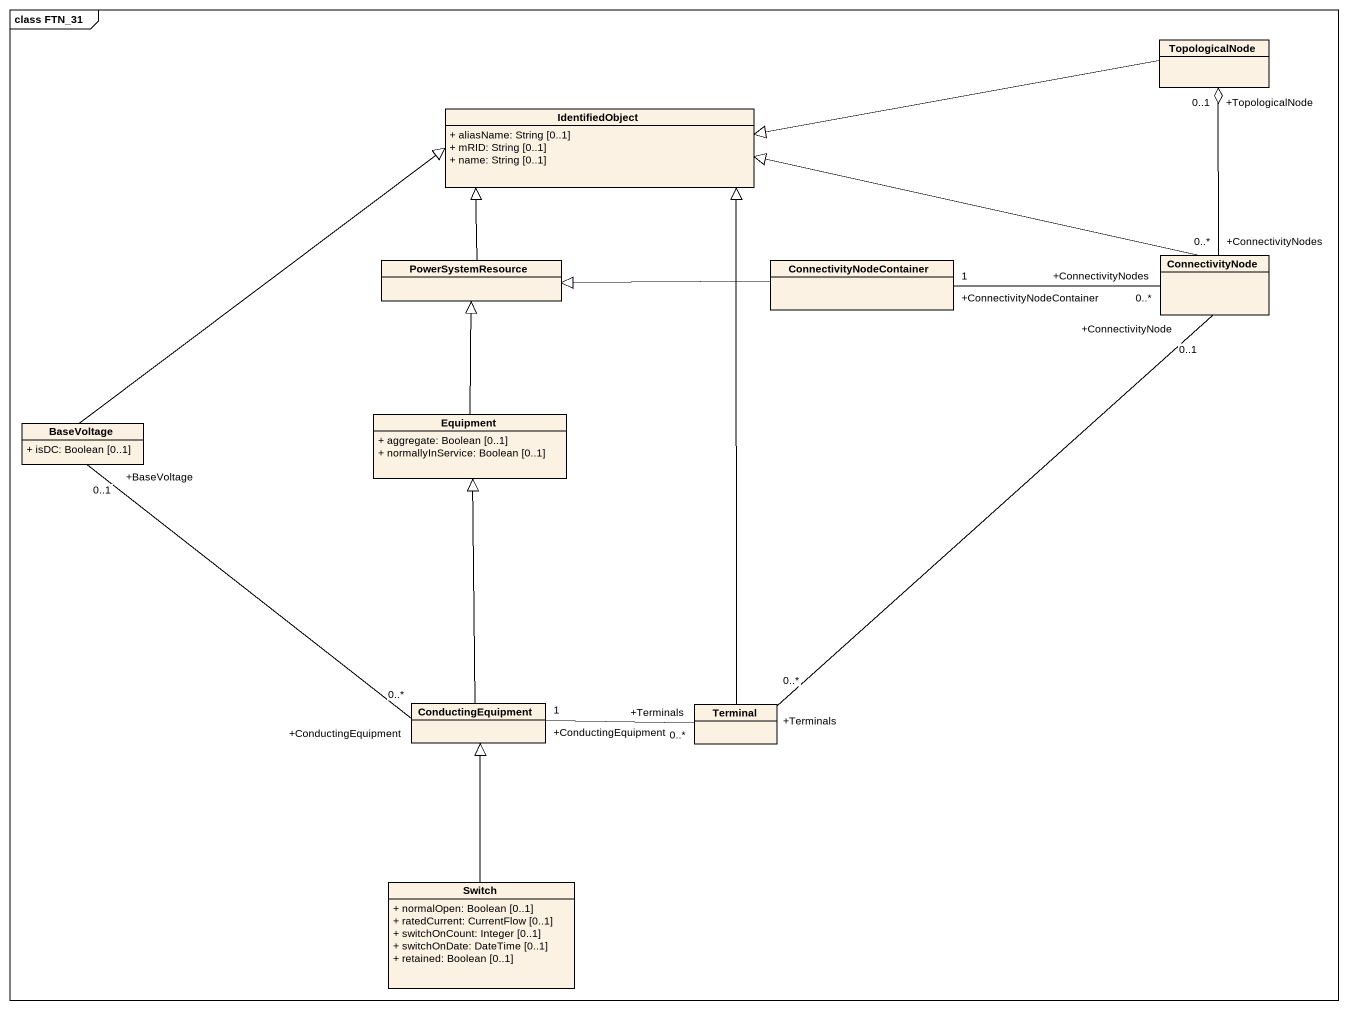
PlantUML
@startuml
mainframe class FTN_31
hide circle
hide empty members
skinparam classAttributeIconSize 0
class TopologicalNode
class IdentifiedObject {
  + aliasName: String [0..1]
  + mRID: String [0..1]
  + name: String [0..1]
}
class PowerSystemResource
class ConnectivityNodeContainer
class ConnectivityNode
class BaseVoltage {
  + isDC: Boolean [0..1]
}
class Equipment {
  + aggregate: Boolean [0..1]
  + normallyInService: Boolean [0..1]
}
class ConductingEquipment
class Terminal
class Switch {
  + normalOpen: Boolean [0..1]
  + ratedCurrent: CurrentFlow [0..1]
  + switchOnCount: Integer [0..1]
  + switchOnDate: DateTime [0..1]
  + retained: Boolean [0..1]
}
TopologicalNode -left-|> IdentifiedObject
PowerSystemResource -up-|> IdentifiedObject
ConnectivityNodeContainer -left-|> PowerSystemResource
ConnectivityNode "+ConnectivityNodes\n0..*" -up-o "+TopologicalNode\n0..1" TopologicalNode
ConnectivityNode -left-|> IdentifiedObject
ConnectivityNode "+ConnectivityNodes\n0..*" -left- "+ConnectivityNodeContainer\n1" ConnectivityNodeContainer
BaseVoltage -right-|> IdentifiedObject
BaseVoltage "+BaseVoltage\n0..1" -- "+ConductingEquipment\n0..*" ConductingEquipment
Equipment -up-|> PowerSystemResource
ConductingEquipment -up-|> Equipment
Terminal -up-|> IdentifiedObject
Terminal "+Terminals\n0..*" -up- "+ConnectivityNode\n0..1" ConnectivityNode
Terminal "+Terminals\n0..*" -left- "+ConductingEquipment\n1" ConductingEquipment
Switch -up-|> ConductingEquipment
@enduml
